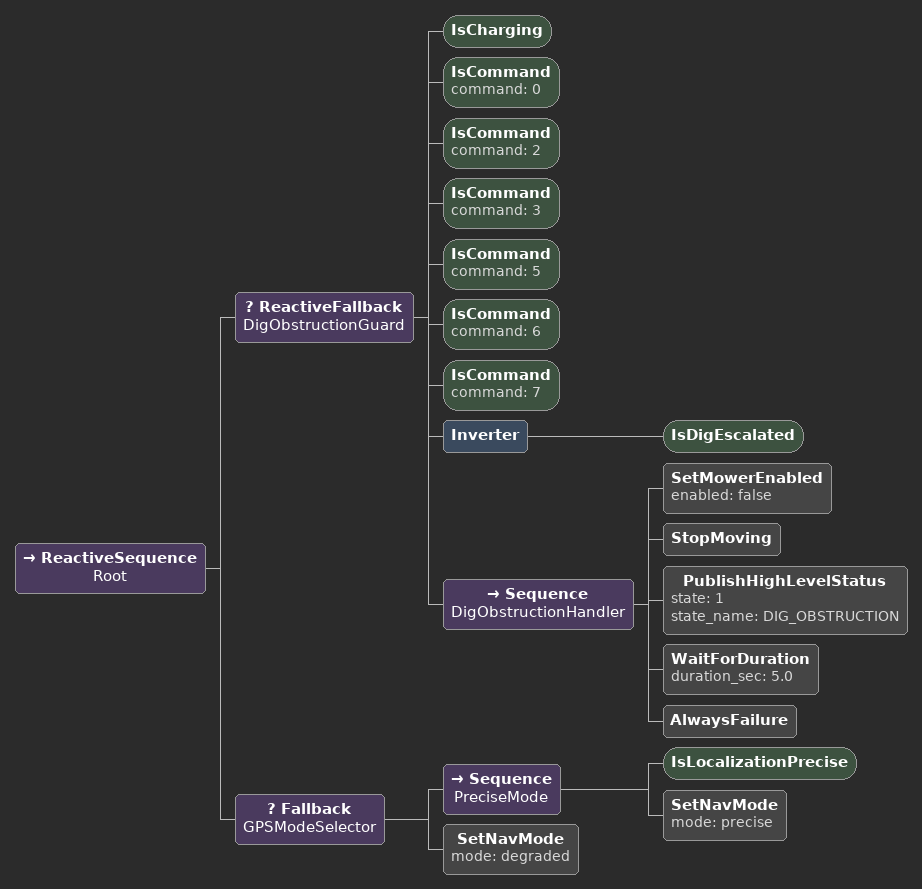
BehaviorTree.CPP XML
<ReactiveSequence name="Root">

  <ReactiveFallback name="DigObstructionGuard">
    <IsCharging/>
    <IsCommand command="0"/>
    <IsCommand command="2"/>
    <IsCommand command="3"/>
    <IsCommand command="5"/>
    <IsCommand command="6"/>
    <IsCommand command="7"/>
    <Inverter><IsDigEscalated/></Inverter>

    <Sequence name="DigObstructionHandler">
      <SetMowerEnabled enabled="false"/>
      <StopMoving/>
      <PublishHighLevelStatus state="1" state_name="DIG_OBSTRUCTION"/>
      <WaitForDuration duration_sec="5.0"/>
      <AlwaysFailure/>
    </Sequence>
  </ReactiveFallback>

  <!-- ================================================================
       GUARD 3: GPS quality adaptation (reactive)
       ================================================================ -->
  <Fallback name="GPSModeSelector">
    <Sequence name="PreciseMode">
      <IsLocalizationPrecise/>
      <SetNavMode mode="precise"/>
    </Sequence>
    <SetNavMode mode="degraded"/>
  </Fallback>
</ReactiveSequence>
